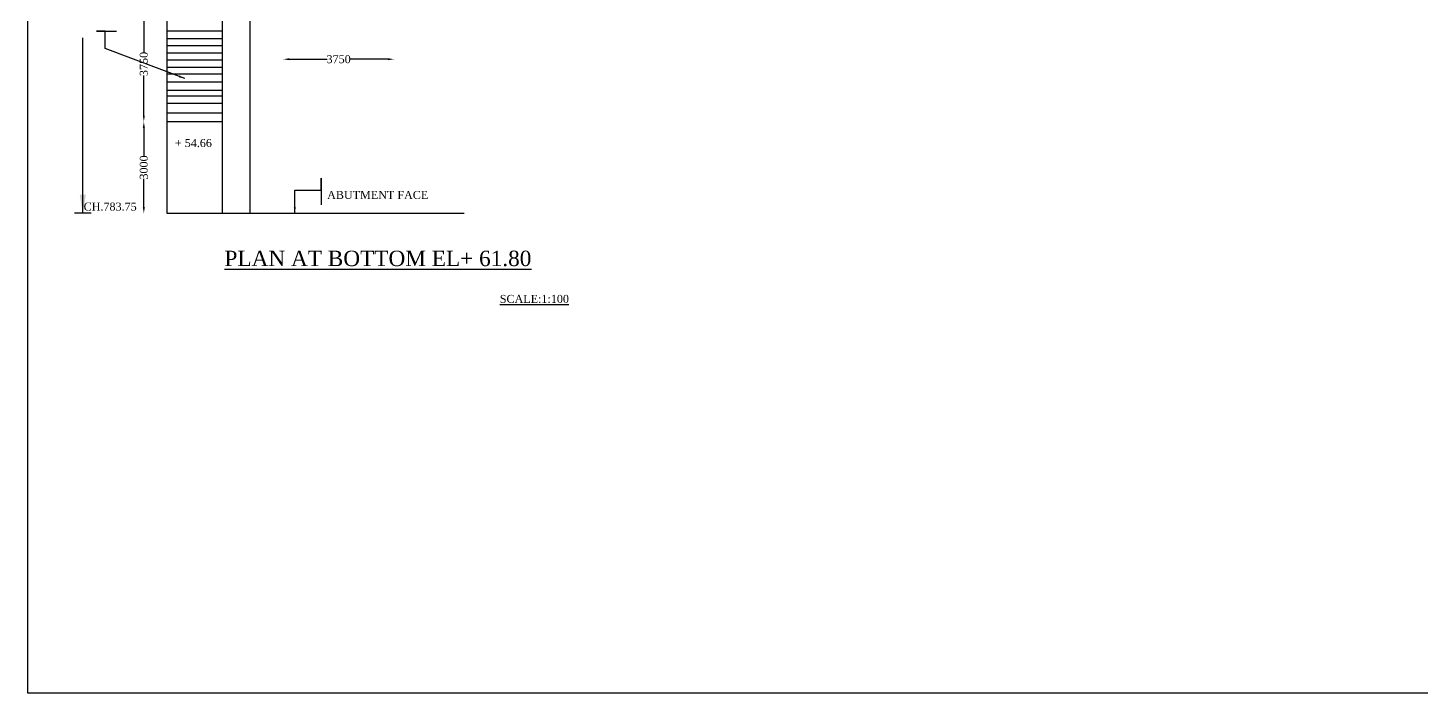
# Model space of a CAD drawing. Header units: millimetres. Extents: x 2622 to 98166, y 1308 to 55370.
# Drawn here: x 2622 to 47887, y 1308 to 22930 of the extents above; entities that cross this region are included whole.
import ezdxf

# ---------------------------------------------------------------- set-up
doc = ezdxf.new("R2010")
doc.units = ezdxf.units.MM
doc.header["$MEASUREMENT"] = 0
for name, color, linetype in [('DIM', 5, 'Continuous'), ('DWG.LINE', 10, 'Continuous'), ('TEXT', 7, 'Continuous')]:
    doc.layers.add(name, color=color, linetype=linetype)
doc.layers.add('TITLE', color=7, linetype='Continuous', lineweight=30)
doc.styles.get("Standard").update_dxf_attribs({"font": 'times.ttf', "height": 260})
doc.dimstyles.get("Standard").update_dxf_attribs({"dimtxt": 260, "dimasz": 200, "dimexe": 0.18, "dimexo": 0.0625, "dimgap": 0.09, "dimtad": 0, "dimtih": 1, "dimtoh": 1, "dimdec": 0, "dimzin": 0, "dimdsep": 46, "dimtxsty": 'Standard', "dimcen": 300, "dimclrd": 5, "dimclre": 5, "dimclrt": 4, "dimadec": 0, "dimazin": 0, "dimtfac": 1, "dimtdec": 0, "dimtofl": 0, "dimtmove": 0, "dimatfit": 3, "dimfxl": 0, "dimtolj": 1, "dimtzin": 0, "dimarcsym": 0})

# ---------------------------------------------------------------- blocks, each defined once
blk = doc.blocks.new('*D8')
at = {"layer": 'Defpoints', "color": 0, "ltscale": 0.2}
for p in [(6344, 23631), (6382, 19880), (6389, 19880)]:
    blk.add_point(p, dxfattribs=at)
at = {"layer": 'DIM', "color": 5, "lineweight": -2, "ltscale": 0.2}
for p, q in [((6384, 23631), (6390, 23631)), ((6389, 23431), (6389, 22125)), ((6389, 20080), (6389, 21386)), ((6384, 19880), (6390, 19880))]:
    blk.add_line(p, q, dxfattribs=at)
at = {"layer": 'DIM', "color": 5, "ltscale": 0.2}
for points in [[(6356, 23431), (6423, 23431), (6389, 23631)], [(6356, 20080), (6423, 20080), (6389, 19880)]]:
    blk.add_solid(points, dxfattribs=at)
at = {"layer": 'DIM', "color": 4, "ltscale": 0.2, "insert": (6389, 21756), "char_height": 260, "attachment_point": 5, "rotation": 90}
blk.add_mtext('\\A1;3750', dxfattribs=at)
blk = doc.blocks.new('*D9')
at = {"layer": 'Defpoints', "color": 0, "ltscale": 0.2}
for p in [(6382, 19880), (6389, 16903), (6391, 16903)]:
    blk.add_point(p, dxfattribs=at)
at = {"layer": 'DIM', "color": 5, "lineweight": -2, "ltscale": 0.2}
for p, q in [((6384, 19880), (6390, 19880)), ((6389, 19680), (6389, 18761)), ((6389, 17103), (6389, 18022)), ((6391, 16903), (6389, 16903))]:
    blk.add_line(p, q, dxfattribs=at)
at = {"layer": 'DIM', "color": 5, "ltscale": 0.2}
for points in [[(6356, 19680), (6423, 19680), (6389, 19880)], [(6356, 17103), (6423, 17103), (6389, 16903)]]:
    blk.add_solid(points, dxfattribs=at)
at = {"layer": 'DIM', "color": 4, "ltscale": 0.2, "insert": (6389, 18392), "char_height": 260, "attachment_point": 5, "rotation": 90}
blk.add_mtext('\\A1;3000', dxfattribs=at)
blk = doc.blocks.new('*D10')
at = {"layer": 'Defpoints', "color": 0, "ltscale": 0.2}
for p in [(10919, 21910), (14518, 21910), (14518, 21910)]:
    blk.add_point(p, dxfattribs=at)
at = {"layer": 'DIM', "color": 5, "lineweight": -2, "ltscale": 0.2}
for p, q in [((10919, 21910), (10919, 21910)), ((11119, 21910), (12349, 21910)), ((14318, 21910), (13088, 21910)), ((14518, 21910), (14518, 21910))]:
    blk.add_line(p, q, dxfattribs=at)
at = {"layer": 'DIM', "color": 5, "ltscale": 0.2}
for points in [[(11119, 21943), (11119, 21877), (10919, 21910)], [(14318, 21943), (14318, 21877), (14518, 21910)]]:
    blk.add_solid(points, dxfattribs=at)
at = {"layer": 'DIM', "color": 4, "ltscale": 0.2, "insert": (12719, 21910), "char_height": 260, "attachment_point": 5}
blk.add_mtext('\\A1;3750', dxfattribs=at)

msp = doc.modelspace()

# ---------------------------------------------------------------- linework, layer by layer
at = {"layer": 'DIM', "ltscale": 0.2}
for points in [[(5135.6, 22818.8), (4854.1, 22818.8), (5499.4, 22818.8)], [(12146.9, 17659.4), (12146.9, 18040), (12146.9, 17182)], [(4677.2, 16902.9), (4136, 16902.9)]]:
    msp.add_lwpolyline(points, dxfattribs=at)
at = {"layer": 'DWG.LINE', "ltscale": 0.2}
for p, q in [((7138.8, 34921.4), (7138.8, 16902.9)), ((7138.8, 16902.9), (16793.5, 16902.9))]:
    msp.add_line(p, q, dxfattribs=at)
for points in [[(8934.6, 33169.1), (8934.6, 16902.9)], [(9836.5, 24707.8), (9836.5, 16902.9)], [(8934.6, 22826.8), (7138.8, 22826.8)], [(8934.6, 22575), (7138.8, 22575)], [(8934.6, 22350.1), (7138.8, 22350.1)], [(8934.6, 22107.2), (7138.8, 22107.2)], [(8934.6, 21882.4), (7138.8, 21882.4)], [(8934.6, 21639.5), (7138.8, 21639.5)], [(8934.6, 21429.1), (7138.8, 21429.1)], [(8934.6, 21159.2), (7138.8, 21159.2)], [(8934.6, 20898.4), (7138.8, 20898.4)], [(8934.6, 20709.5), (7138.8, 20709.5)], [(8934.6, 20475.6), (7138.8, 20475.6)], [(8934.6, 20159.1), (7138.8, 20159.1)], [(8934.6, 19880.2), (7138.8, 19880.2)]]:
    msp.add_lwpolyline(points, dxfattribs=at)
at = {"layer": 'TITLE', "ltscale": 0.2}
msp.add_lwpolyline([(2621.7, 55370.5), (97822, 55370.5), (97822, 1307.7), (2621.7, 1307.7)], close=True, dxfattribs=at)

# ---------------------------------------------------------------- texts
at = {"layer": 'TEXT', "ltscale": 0.2}
for s, p in [('+ 54.66', (7398.2, 19056.3)), ('CH.783.75', (4434.3, 16990.6)), ('ABUTMENT FACE', (12345.6, 17369))]:
    msp.add_text(s, height=260, dxfattribs=at).set_placement(p)
at = {"layer": 'TITLE', "ltscale": 0.2}
for s, height, p in [('%%UPLAN AT BOTTOM EL+ 61.80', 500, (9009.4, 15186.8)), ('%%USCALE:1:100', 260, (17954, 13991))]:
    msp.add_text(s, height=height, dxfattribs=at).set_placement(p)

# ---------------------------------------------------------------- dimensions: what is measured, and where the dimension line sits
at = {"layer": 'DIM', "ltscale": 0.2}
for base, p1, p2, text, picture, middle in [((6389.4, 19880.2), (6344.2, 23631.5), (6381.8, 19880.2), '3750', '*D8', (6389.4, 21755.8)), ((6389.4, 16902.9), (6381.8, 19880.2), (6391.1, 16902.9), '3000', '*D9', (6389.4, 18391.6))]:
    dim = msp.add_linear_dim(base=base, p1=p1, p2=p2, angle=90, text=text, dimstyle='Standard', override={"dimtmove": 1}, dxfattribs=at)
    dim.commit()
    dim.dimension.update_dxf_attribs({"geometry": picture, "text_midpoint": middle, "text_rotation": 90})
dim = msp.add_linear_dim(base=(14518.1, 21910.1), p1=(10919.4, 21910.1), p2=(14518.1, 21910.1), text='3750', dimstyle='Standard', dxfattribs=at)
dim.commit()
dim.dimension.update_dxf_attribs({"geometry": '*D10', "text_midpoint": (12718.8, 21910.1)})

# ---------------------------------------------------------------- leaders
for points, override in [([(7723.7, 21282.8), (5135.6, 22263.4), (5135.6, 22818.8)], {"dimgap": 0.09, "dimtad": 0}), ([(4406.6, 16902.9), (4406.6, 22603.4)], {"dimasz": 600}), ([(11294.4, 16902.9), (11294.4, 17659.4), (12146.9, 17659.4)], {"dimgap": 0.09, "dimtad": 0})]:
    msp.add_leader(points, dimstyle='Standard', override=override, dxfattribs=at)

doc.saveas('drawing.dxf')
